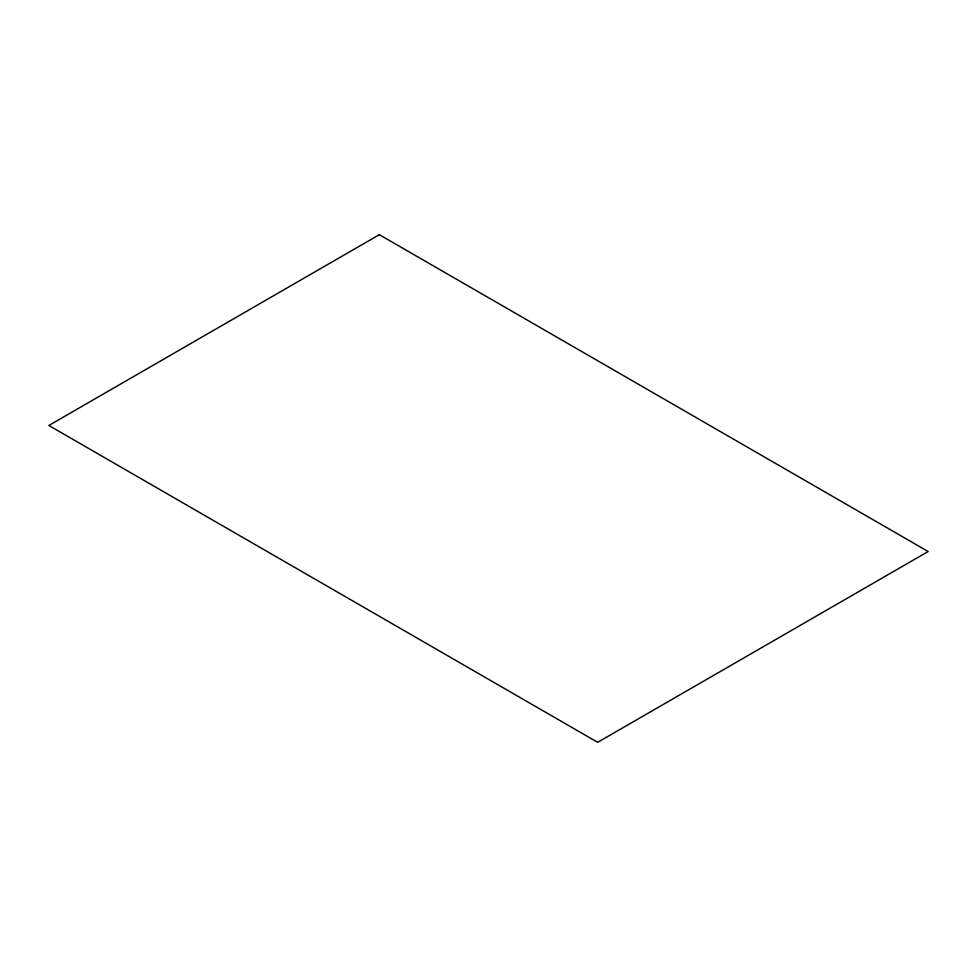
<?xml version="1.0" encoding="UTF-8"?>
<svg xmlns="http://www.w3.org/2000/svg" width="977" height="977" viewBox="0 0 977 977"><rect width="100%" height="100%" fill="white"/><g stroke="black" fill="none" stroke-linecap="round" stroke-linejoin="round"><path stroke-width="1.47" d="M379.332 234.675L48.85 425.471L597.668 742.325L928.15 551.529L379.332 234.675"/></g></svg>
